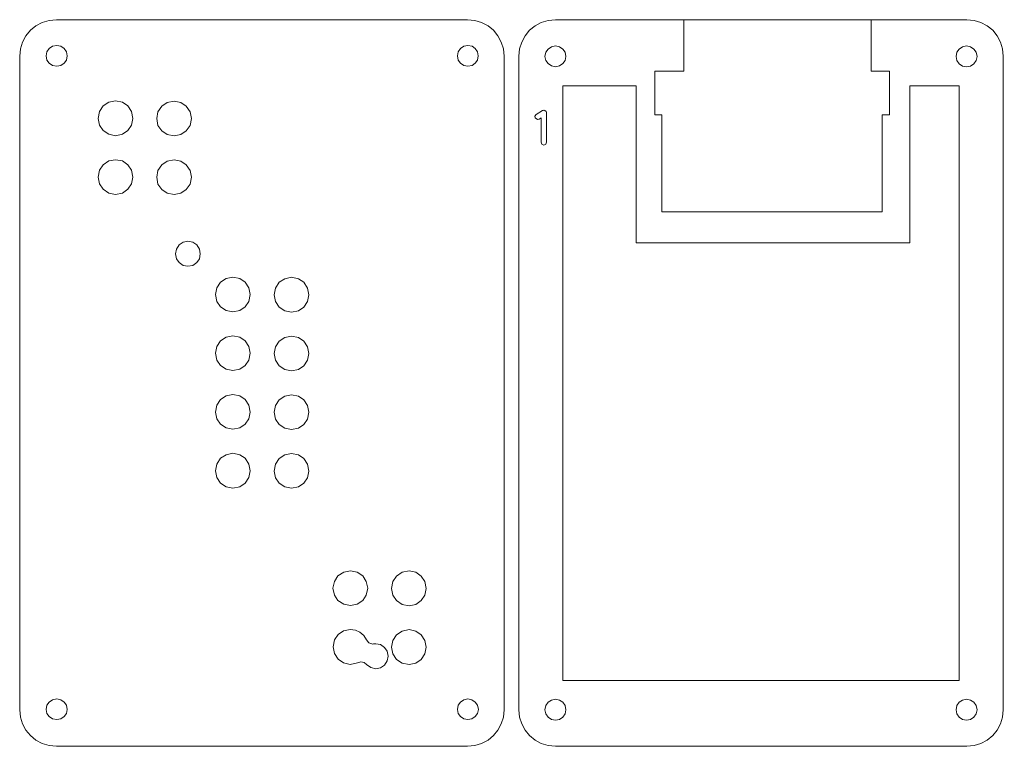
# Model space of a CAD drawing. Header units: millimetres. Extents: x 17 to 627, y 20 to 235.
# Drawn here: x 16.8 to 150.7, y 20.4 to 119.4 of the extents above; entities that cross this region are included whole.
import ezdxf

# ---------------------------------------------------------------- set-up
doc = ezdxf.new("R2010")
doc.units = ezdxf.units.MM
doc.layers.add('P', color=7, linetype='BYLAYER', lineweight=5)

msp = doc.modelspace()

# ---------------------------------------------------------------- linework, layer by layer
at = {"layer": 'P'}
for points in [[(82.744, 114.388), (82.744, 25.4), (82.638, 24.395), (82.356, 23.477), (81.897, 22.595), (81.298, 21.89), (80.557, 21.255), (79.675, 20.796), (78.758, 20.514), (77.752, 20.408), (21.766, 20.408), (20.761, 20.514), (19.826, 20.796), (18.962, 21.255), (18.239, 21.89), (17.604, 22.595), (17.163, 23.477), (16.863, 24.395), (16.757, 25.4), (16.757, 114.388), (16.863, 115.394), (17.163, 116.311), (17.604, 117.193), (18.239, 117.934), (18.962, 118.533), (19.826, 118.992), (20.761, 119.274), (21.766, 119.38), (77.752, 119.38), (78.758, 119.274), (79.675, 118.992), (80.557, 118.533), (81.298, 117.934), (81.897, 117.193), (82.356, 116.311), (82.638, 115.394), (82.744, 114.388), (82.744, 114.388)], [(89.729, 119.38), (88.724, 119.274), (87.806, 118.992), (86.96, 118.533), (86.219, 117.934), (85.602, 117.193), (85.161, 116.311), (84.861, 115.394), (84.755, 114.388), (84.755, 25.4), (84.861, 24.395), (85.161, 23.477), (85.602, 22.595), (86.219, 21.89), (86.96, 21.255), (87.806, 20.796), (88.724, 20.514), (89.729, 20.408), (145.75, 20.408), (146.756, 20.514), (147.673, 20.796), (148.555, 21.255), (149.296, 21.89), (149.895, 22.595), (150.354, 23.477), (150.636, 24.395), (150.742, 25.4), (150.742, 114.388), (150.636, 115.394), (150.354, 116.311), (149.895, 117.193), (149.296, 117.934), (148.555, 118.533), (147.673, 118.992), (146.756, 119.274), (145.75, 119.38), (132.75, 119.38), (132.75, 112.377), (135.237, 112.377), (135.237, 106.398), (134.232, 106.398), (134.232, 93.186), (104.228, 93.186), (104.228, 106.398), (103.258, 106.398), (103.258, 112.377), (107.244, 112.377), (107.244, 119.38), (89.729, 119.38), (89.729, 119.38)], [(106.221, 119.38), (132.733, 119.38)], [(20.373, 114.441), (20.479, 113.877), (20.796, 113.453), (21.237, 113.136), (21.802, 113.03), (22.348, 113.136), (22.807, 113.453), (23.125, 113.877), (23.23, 114.441), (23.125, 114.988), (22.807, 115.447), (22.348, 115.764), (21.802, 115.87), (21.237, 115.764), (20.796, 115.447), (20.479, 114.988), (20.373, 114.441), (20.373, 114.441)], [(79.216, 114.441), (79.11, 114.988), (78.793, 115.447), (78.37, 115.764), (77.823, 115.87), (77.258, 115.764), (76.817, 115.447), (76.5, 114.988), (76.394, 114.441), (76.5, 113.877), (76.817, 113.453), (77.258, 113.136), (77.823, 113.03), (78.37, 113.136), (78.793, 113.453), (79.11, 113.877), (79.216, 114.441), (79.216, 114.441)], [(89.729, 115.799), (90.293, 115.693), (90.734, 115.376), (91.052, 114.935), (91.158, 114.371), (91.052, 113.824), (90.734, 113.4), (90.293, 113.083), (89.729, 112.977), (89.182, 113.083), (88.724, 113.4), (88.406, 113.824), (88.3, 114.371), (88.406, 114.935), (88.724, 115.376), (89.182, 115.693), (89.729, 115.799), (89.729, 115.799)], [(145.733, 115.799), (146.279, 115.693), (146.738, 115.376), (147.055, 114.935), (147.161, 114.371), (147.055, 113.824), (146.738, 113.365), (146.279, 113.048), (145.733, 112.942), (145.168, 113.048), (144.745, 113.365), (144.427, 113.824), (144.321, 114.371), (144.427, 114.935), (144.745, 115.376), (145.168, 115.693), (145.733, 115.799), (145.733, 115.799)], [(90.734, 110.384), (100.736, 110.384), (100.736, 89.006), (137.989, 89.006), (137.989, 110.384), (144.727, 110.384), (144.727, 29.386), (90.734, 29.386), (90.734, 110.384), (90.734, 110.384)], [(32.173, 105.939), (31.979, 105.004), (31.485, 104.263), (30.745, 103.77), (29.81, 103.576), (28.893, 103.77), (28.116, 104.263), (27.623, 105.004), (27.428, 105.939), (27.623, 106.856), (28.116, 107.633), (28.893, 108.126), (29.81, 108.32), (30.745, 108.126), (31.485, 107.633), (31.979, 106.856), (32.173, 105.939), (32.173, 105.939)], [(40.146, 105.904), (39.97, 104.987), (39.458, 104.246), (38.717, 103.734), (37.8, 103.558), (36.865, 103.734), (36.107, 104.246), (35.595, 104.987), (35.419, 105.904), (35.595, 106.839), (36.107, 107.597), (36.865, 108.109), (37.8, 108.285), (38.717, 108.109), (39.458, 107.597), (39.97, 106.839), (40.146, 105.904), (40.146, 105.904)], [(88.512, 106.68), (88.512, 106.786), (88.459, 106.856), (88.406, 106.909), (88.353, 106.962), (88.3, 107.015), (88.212, 107.05), (88.142, 107.05), (88.053, 107.015), (87.983, 106.998), (87.101, 106.486), (86.942, 106.257), (86.995, 105.992), (87.313, 105.798), (87.507, 105.851), (87.771, 106.01), (87.771, 102.676), (87.877, 102.411), (88.142, 102.306), (88.406, 102.411), (88.512, 102.676), (88.512, 106.68), (88.512, 106.68)], [(32.173, 97.931), (31.979, 97.014), (31.485, 96.273), (30.745, 95.762), (29.81, 95.585), (28.893, 95.762), (28.116, 96.273), (27.623, 97.014), (27.428, 97.931), (27.623, 98.866), (28.116, 99.624), (28.893, 100.136), (29.81, 100.312), (30.745, 100.136), (31.485, 99.624), (31.979, 98.866), (32.173, 97.931), (32.173, 97.931)], [(40.146, 97.913), (39.97, 96.979), (39.458, 96.238), (38.717, 95.744), (37.8, 95.55), (36.865, 95.744), (36.107, 96.238), (35.595, 96.979), (35.419, 97.913), (35.595, 98.831), (36.107, 99.607), (36.865, 100.101), (37.8, 100.295), (38.717, 100.101), (39.458, 99.607), (39.97, 98.831), (40.146, 97.913), (40.146, 97.913)], [(41.363, 87.489), (41.24, 86.819), (40.887, 86.289), (40.34, 85.919), (39.67, 85.796), (39.017, 85.919), (38.488, 86.289), (38.118, 86.819), (37.977, 87.489), (38.118, 88.142), (38.488, 88.706), (39.017, 89.076), (39.67, 89.2), (40.34, 89.076), (40.887, 88.706), (41.24, 88.142), (41.363, 87.489), (41.363, 87.489)], [(48.172, 81.933), (47.978, 81.015), (47.484, 80.275), (46.743, 79.763), (45.808, 79.587), (44.891, 79.763), (44.115, 80.275), (43.621, 81.015), (43.427, 81.933), (43.621, 82.868), (44.115, 83.626), (44.891, 84.138), (45.808, 84.314), (46.743, 84.138), (47.484, 83.626), (47.978, 82.868), (48.172, 81.933), (48.172, 81.933)], [(56.145, 81.915), (55.968, 80.98), (55.457, 80.239), (54.716, 79.745), (53.799, 79.551), (52.864, 79.745), (52.105, 80.239), (51.594, 80.98), (51.417, 81.915), (51.594, 82.832), (52.105, 83.608), (52.864, 84.102), (53.799, 84.296), (54.716, 84.102), (55.457, 83.608), (55.968, 82.832), (56.145, 81.915), (56.145, 81.915)], [(48.172, 73.942), (47.978, 73.007), (47.484, 72.267), (46.743, 71.773), (45.808, 71.579), (44.891, 71.773), (44.115, 72.267), (43.621, 73.007), (43.427, 73.942), (43.621, 74.859), (44.115, 75.636), (44.891, 76.129), (45.808, 76.323), (46.743, 76.129), (47.484, 75.636), (47.978, 74.859), (48.172, 73.942), (48.172, 73.942)], [(56.145, 73.907), (55.968, 72.99), (55.457, 72.249), (54.716, 71.737), (53.799, 71.561), (52.864, 71.737), (52.105, 72.249), (51.594, 72.99), (51.417, 73.907), (51.594, 74.842), (52.105, 75.6), (52.864, 76.112), (53.799, 76.288), (54.716, 76.112), (55.457, 75.6), (55.968, 74.842), (56.145, 73.907), (56.145, 73.907)], [(48.172, 65.934), (47.978, 65.017), (47.484, 64.276), (46.743, 63.765), (45.808, 63.588), (44.891, 63.765), (44.115, 64.276), (43.621, 65.017), (43.427, 65.934), (43.621, 66.869), (44.115, 67.628), (44.891, 68.139), (45.808, 68.315), (46.743, 68.139), (47.484, 67.628), (47.978, 66.869), (48.172, 65.934), (48.172, 65.934)], [(56.145, 65.917), (55.968, 64.982), (55.457, 64.241), (54.716, 63.747), (53.799, 63.553), (52.864, 63.747), (52.105, 64.241), (51.594, 64.982), (51.417, 65.917), (51.594, 66.834), (52.105, 67.61), (52.864, 68.104), (53.799, 68.298), (54.716, 68.104), (55.457, 67.61), (55.968, 66.834), (56.145, 65.917), (56.145, 65.917)], [(48.172, 57.944), (47.978, 57.009), (47.484, 56.268), (46.743, 55.774), (45.808, 55.58), (44.891, 55.774), (44.115, 56.268), (43.621, 57.009), (43.427, 57.944), (43.621, 58.861), (44.115, 59.637), (44.891, 60.131), (45.808, 60.325), (46.743, 60.131), (47.484, 59.637), (47.978, 58.861), (48.172, 57.944), (48.172, 57.944)], [(56.145, 57.908), (55.968, 56.991), (55.457, 56.25), (54.716, 55.739), (53.799, 55.563), (52.864, 55.739), (52.105, 56.25), (51.594, 56.991), (51.417, 57.908), (51.594, 58.843), (52.105, 59.602), (52.864, 60.113), (53.799, 60.29), (54.716, 60.113), (55.457, 59.602), (55.968, 58.843), (56.145, 57.908), (56.145, 57.908)], [(64.17, 41.945), (63.976, 41.01), (63.482, 40.27), (62.742, 39.776), (61.807, 39.582), (60.889, 39.776), (60.113, 40.27), (59.619, 41.01), (59.425, 41.945), (59.619, 42.863), (60.113, 43.639), (60.889, 44.133), (61.807, 44.327), (62.742, 44.133), (63.482, 43.639), (63.976, 42.863), (64.17, 41.945), (64.17, 41.945)], [(72.143, 41.91), (71.967, 40.993), (71.455, 40.252), (70.714, 39.74), (69.797, 39.564), (68.862, 39.74), (68.104, 40.252), (67.592, 40.993), (67.416, 41.91), (67.592, 42.845), (68.104, 43.603), (68.862, 44.115), (69.797, 44.291), (70.714, 44.115), (71.455, 43.603), (71.967, 42.845), (72.143, 41.91), (72.143, 41.91)], [(61.789, 36.318), (60.872, 36.124), (60.131, 35.631), (59.619, 34.89), (59.443, 33.955), (59.619, 33.038), (60.131, 32.262), (60.872, 31.768), (61.789, 31.574), (62.777, 31.785), (63.218, 31.926), (63.676, 31.821), (63.994, 31.556), (64.576, 31.133), (65.264, 30.974), (65.917, 31.097), (66.446, 31.468), (66.816, 32.032), (66.957, 32.685), (66.816, 33.355), (66.446, 33.884), (65.917, 34.255), (65.264, 34.378), (65.105, 34.378), (64.946, 34.361), (64.858, 34.325), (64.329, 34.519), (63.994, 34.907), (63.623, 35.489), (63.112, 35.948), (62.512, 36.213), (61.789, 36.318), (61.789, 36.318)], [(72.143, 33.92), (71.967, 32.985), (71.455, 32.244), (70.714, 31.75), (69.797, 31.556), (68.862, 31.75), (68.104, 32.244), (67.592, 32.985), (67.416, 33.92), (67.592, 34.837), (68.104, 35.613), (68.862, 36.107), (69.797, 36.301), (70.714, 36.107), (71.455, 35.613), (71.967, 34.837), (72.143, 33.92), (72.143, 33.92)], [(20.373, 25.435), (20.479, 24.888), (20.796, 24.465), (21.237, 24.148), (21.802, 24.042), (22.348, 24.148), (22.807, 24.465), (23.125, 24.888), (23.23, 25.435), (23.125, 26), (22.807, 26.441), (22.348, 26.758), (21.802, 26.864), (21.237, 26.758), (20.796, 26.441), (20.479, 26), (20.373, 25.435), (20.373, 25.435)], [(76.376, 25.435), (76.482, 24.888), (76.8, 24.465), (77.241, 24.148), (77.805, 24.042), (78.352, 24.148), (78.811, 24.465), (79.128, 24.888), (79.234, 25.435), (79.128, 26), (78.811, 26.441), (78.352, 26.758), (77.805, 26.864), (77.241, 26.758), (76.8, 26.441), (76.482, 26), (76.376, 25.435), (76.376, 25.435)], [(89.729, 26.811), (90.293, 26.705), (90.734, 26.405), (91.052, 25.964), (91.158, 25.4), (91.052, 24.853), (90.734, 24.395), (90.293, 24.077), (89.729, 23.971), (89.182, 24.077), (88.724, 24.395), (88.406, 24.853), (88.3, 25.4), (88.406, 25.964), (88.724, 26.405), (89.182, 26.705), (89.729, 26.811), (89.729, 26.811)], [(145.733, 26.811), (146.279, 26.705), (146.738, 26.405), (147.055, 25.964), (147.161, 25.4), (147.055, 24.853), (146.738, 24.395), (146.279, 24.077), (145.733, 23.971), (145.168, 24.077), (144.745, 24.395), (144.427, 24.853), (144.321, 25.4), (144.427, 25.964), (144.745, 26.405), (145.168, 26.705), (145.733, 26.811), (145.733, 26.811)]]:
    msp.add_lwpolyline(points, dxfattribs=at)

doc.saveas('drawing.dxf')
